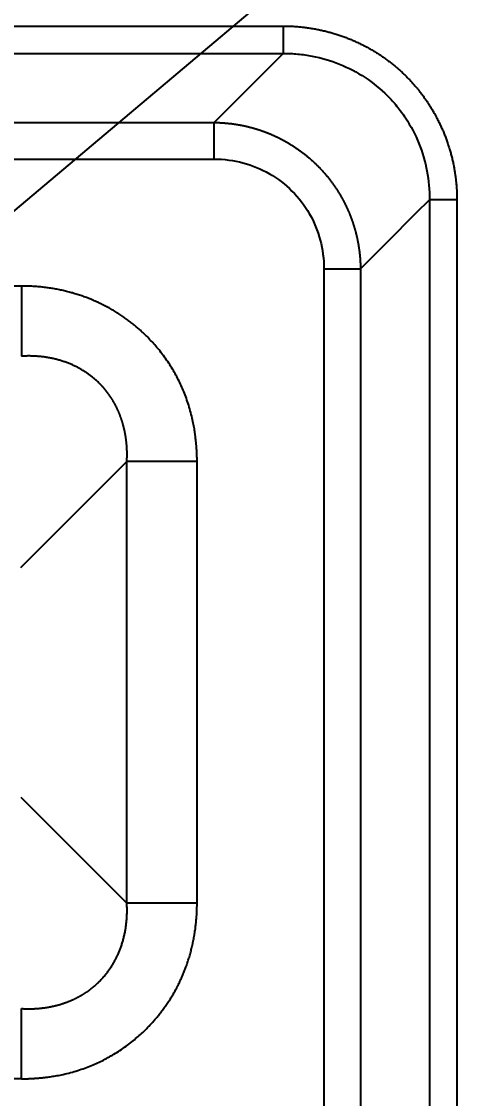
# Model space of a CAD drawing. Header units: millimetres. Extents: x -1286 to 291, y 5350 to 5880.
# Drawn here: x -1065.04 to -1053.13, y 5659.5 to 5688.66 of the extents above; entities that cross this region are included whole.
import ezdxf

# ---------------------------------------------------------------- set-up
doc = ezdxf.new("R2010")
doc.units = ezdxf.units.MM
doc.layers.add('dim', color=82, linetype='Continuous', lineweight=9)
doc.layers.add('粗实线层', color=7, linetype='Continuous', lineweight=35)
doc.dimstyles.new('ISO-25', dxfattribs={"dimscale": 1.5, "dimtxt": 2.5, "dimasz": 2.5, "dimexe": 1.25, "dimexo": 0.625, "dimtad": 1, "dimtxsty": 'Standard', "dimcen": 2.5, "dimadec": 0, "dimazin": 0, "dimtfac": 1, "dimtmove": 0, "dimatfit": 3, "dimfxl": 0, "dimarcsym": 0})

# ---------------------------------------------------------------- blocks, each defined once
blk = doc.blocks.new('*D39')
at = {"layer": 'Defpoints', "color": 0, "lineweight": 18, "transparency": 16777216}
for p in [(-981.514, 5754.075), (-1136.803, 5623.235)]:
    blk.add_point(p, dxfattribs=at)
at = {"layer": 'dim', "color": 0, "lineweight": -2, "transparency": 16777216}
for p, q in [((-931.597, 5796.133), (-979.219, 5756.008)), ((-1136.803, 5623.235), (-981.514, 5754.075)), ((-1139.097, 5621.302), (-1141.391, 5619.369))]:
    blk.add_line(p, q, dxfattribs=at)
at = {"layer": 'dim', "color": 0, "lineweight": 18, "transparency": 16777216}
for points in [[(-979.542, 5756.391), (-978.897, 5755.626), (-981.514, 5754.075)], [(-1139.419, 5621.684), (-1138.775, 5620.92), (-1136.803, 5623.235)]]:
    blk.add_solid(points, dxfattribs=at)
at = {"layer": 'dim', "color": 0, "lineweight": 18, "transparency": 16777216, "insert": (-942.427, 5790.849), "char_height": 3.75, "attachment_point": 5, "rotation": 40.1161}
blk.add_mtext('∅203,06', dxfattribs=at)

msp = doc.modelspace()

# ---------------------------------------------------------------- linework, layer by layer
at = {"layer": '粗实线层', "lineweight": 25}
for p, q in [((-1139.353, 5688.534), (-1057.951, 5688.534)), ((-1138.189, 5687.792), (-1057.951, 5687.792)), ((-1059.821, 5685.921), (-1057.951, 5687.792)), ((-1136.267, 5685.921), (-1059.821, 5685.921)), ((-1135.751, 5684.932), (-1059.821, 5684.932)), ((-1053.992, 5683.833), (-1053.992, 5603.594)), ((-1053.25, 5683.833), (-1053.25, 5602.431)), ((-1056.852, 5681.962), (-1056.852, 5606.033)), ((-1055.862, 5681.962), (-1055.862, 5605.517)), ((-1065.039, 5681.496), (-1076.996, 5681.496)), ((-1065.061, 5673.872), (-1062.188, 5676.745)), ((-1062.188, 5664.788), (-1062.188, 5676.745)), ((-1060.287, 5664.787), (-1060.287, 5676.745)), ((-1065.061, 5667.66), (-1062.188, 5664.788)), ((-1065.039, 5660.036), (-1076.996, 5660.036))]:
    msp.add_line(p, q, dxfattribs=at)
for radius in [87.342, 87.216, 86.564]:
    msp.add_circle((-1053.128, 5688.655), radius, dxfattribs=at)
for centre, radius, start, end in [((-1053.128, 5688.655), 86.224, 180.08059, 269.91941), ((-1053.128, 5688.655), 85.581, 180.90297, 269.09703), ((-1053.128, 5688.655), 83.696, 181.96796, 267.77604), ((-1053.128, 5688.655), 82.706, 182.5804, 267.41961), ((-1059.158, 5688.655), 102.032, 191.56871, 353.81047), ((-1059.158, 5688.655), 101.531, 191.59189, 353.81047), ((-1059.158, 5688.655), 100.442, 191.71935, 339.08959), ((-1059.158, 5688.655), 100.141, 191.71934, 339.08959), ((-1059.158, 5688.655), 100.022, 191.73334, 338.88345), ((-1059.158, 5688.655), 99.521, 191.82936, 338.86382), ((-1059.158, 5688.655), 102.401, 208.57791, 345.69153), ((-1059.158, 5688.655), 102.402, 208.57791, 345.69153)]:
    msp.add_arc(centre, radius, start, end, dxfattribs=at)
for points, degree, knots in [([(-1057.951, 5688.534), (-1057.48, 5688.534), (-1057.017, 5688.441), (-1056.562, 5688.35), (-1056.132, 5688.172), (-1055.706, 5687.996), (-1054.94, 5687.487), (-1054.295, 5686.843), (-1054.04, 5686.459), (-1053.787, 5686.078), (-1053.434, 5685.223), (-1053.342, 5684.767), (-1053.25, 5684.305), (-1053.25, 5683.833)], 2, [0, 0, 0, 0.125, 0.125, 0.25, 0.25, 0.375, 0.5, 0.625, 0.625, 0.75, 0.875, 0.875, 1, 1, 1]), ([(-1057.951, 5687.792), (-1057.82, 5687.792), (-1057.69, 5687.787), (-1057.43, 5687.763), (-1057.301, 5687.745), (-1056.918, 5687.672), (-1056.667, 5687.599), (-1056.185, 5687.404), (-1055.954, 5687.283), (-1055.521, 5686.997), (-1055.319, 5686.832), (-1055.043, 5686.556), (-1054.956, 5686.46), (-1054.792, 5686.259), (-1054.715, 5686.154), (-1054.5, 5685.829), (-1054.379, 5685.598), (-1054.184, 5685.116), (-1054.111, 5684.866), (-1054.014, 5684.354), (-1053.991, 5684.093), (-1053.992, 5683.833)], 3, [0, 0, 0, 0, 0.0625, 0.0625, 0.125, 0.125, 0.25, 0.25, 0.375, 0.375, 0.5, 0.5, 0.5625, 0.5625, 0.625, 0.625, 0.75, 0.75, 0.875, 0.875, 1, 1, 1, 1]), ([(-1059.821, 5685.921), (-1059.811, 5685.921), (-1059.79, 5685.921), (-1059.759, 5685.92), (-1059.727, 5685.92), (-1059.696, 5685.919), (-1059.665, 5685.917), (-1059.634, 5685.916), (-1059.603, 5685.914), (-1059.572, 5685.912), (-1059.541, 5685.91), (-1059.51, 5685.907), (-1059.479, 5685.904), (-1059.448, 5685.901), (-1059.417, 5685.898), (-1059.386, 5685.895), (-1059.355, 5685.891), (-1059.324, 5685.887), (-1059.293, 5685.883), (-1059.262, 5685.878), (-1059.232, 5685.874), (-1059.201, 5685.869), (-1059.17, 5685.863), (-1059.14, 5685.858), (-1059.109, 5685.852), (-1059.078, 5685.847), (-1059.048, 5685.84), (-1059.018, 5685.834), (-1058.987, 5685.828), (-1058.957, 5685.821), (-1058.927, 5685.814), (-1058.896, 5685.806), (-1058.866, 5685.799), (-1058.836, 5685.791), (-1058.806, 5685.783), (-1058.776, 5685.775), (-1058.746, 5685.767), (-1058.716, 5685.758), (-1058.687, 5685.749), (-1058.657, 5685.74), (-1058.627, 5685.73), (-1058.598, 5685.721), (-1058.568, 5685.711), (-1058.539, 5685.701), (-1058.51, 5685.691), (-1058.481, 5685.68), (-1058.451, 5685.669), (-1058.422, 5685.659), (-1058.394, 5685.647), (-1058.365, 5685.636), (-1058.336, 5685.624), (-1058.307, 5685.612), (-1058.279, 5685.6), (-1058.25, 5685.588), (-1058.222, 5685.576), (-1058.194, 5685.563), (-1058.165, 5685.55), (-1058.137, 5685.537), (-1058.109, 5685.523), (-1058.081, 5685.51), (-1058.054, 5685.496), (-1058.026, 5685.482), (-1057.999, 5685.468), (-1057.971, 5685.453), (-1057.944, 5685.438), (-1057.917, 5685.424), (-1057.89, 5685.408), (-1057.863, 5685.393), (-1057.836, 5685.378), (-1057.809, 5685.362), (-1057.783, 5685.346), (-1057.756, 5685.33), (-1057.73, 5685.314), (-1057.704, 5685.297), (-1057.678, 5685.28), (-1057.652, 5685.263), (-1057.626, 5685.246), (-1057.6, 5685.229), (-1057.575, 5685.211), (-1057.549, 5685.193), (-1057.524, 5685.176), (-1057.499, 5685.157), (-1057.474, 5685.139), (-1057.449, 5685.121), (-1057.424, 5685.102), (-1057.4, 5685.083), (-1057.375, 5685.064), (-1057.351, 5685.045), (-1057.327, 5685.025), (-1057.303, 5685.005), (-1057.279, 5684.986), (-1057.256, 5684.966), (-1057.232, 5684.945), (-1057.209, 5684.925), (-1057.186, 5684.904), (-1057.163, 5684.884), (-1057.14, 5684.863), (-1057.118, 5684.841), (-1057.095, 5684.82), (-1057.073, 5684.799), (-1057.051, 5684.777), (-1057.029, 5684.755), (-1057.007, 5684.733), (-1056.985, 5684.711), (-1056.964, 5684.689), (-1056.942, 5684.666), (-1056.921, 5684.644), (-1056.9, 5684.621), (-1056.88, 5684.598), (-1056.859, 5684.575), (-1056.839, 5684.551), (-1056.818, 5684.528), (-1056.798, 5684.504), (-1056.778, 5684.481), (-1056.759, 5684.457), (-1056.739, 5684.433), (-1056.72, 5684.408), (-1056.701, 5684.384), (-1056.682, 5684.36), (-1056.663, 5684.335), (-1056.645, 5684.31), (-1056.626, 5684.285), (-1056.608, 5684.26), (-1056.59, 5684.235), (-1056.573, 5684.209), (-1056.555, 5684.184), (-1056.538, 5684.158), (-1056.52, 5684.132), (-1056.504, 5684.106), (-1056.487, 5684.08), (-1056.47, 5684.054), (-1056.454, 5684.028), (-1056.438, 5684.001), (-1056.422, 5683.975), (-1056.406, 5683.948), (-1056.391, 5683.921), (-1056.375, 5683.894), (-1056.36, 5683.867), (-1056.345, 5683.84), (-1056.331, 5683.813), (-1056.316, 5683.785), (-1056.302, 5683.758), (-1056.288, 5683.73), (-1056.274, 5683.702), (-1056.26, 5683.675), (-1056.247, 5683.647), (-1056.234, 5683.618), (-1056.221, 5683.59), (-1056.208, 5683.562), (-1056.196, 5683.534), (-1056.183, 5683.505), (-1056.171, 5683.477), (-1056.159, 5683.448), (-1056.148, 5683.419), (-1056.136, 5683.39), (-1056.125, 5683.361), (-1056.114, 5683.332), (-1056.103, 5683.303), (-1056.093, 5683.274), (-1056.083, 5683.245), (-1056.073, 5683.215), (-1056.063, 5683.186), (-1056.053, 5683.156), (-1056.044, 5683.127), (-1056.035, 5683.097), (-1056.026, 5683.067), (-1056.017, 5683.038), (-1056.009, 5683.008), (-1056, 5682.978), (-1055.992, 5682.948), (-1055.985, 5682.918), (-1055.977, 5682.887), (-1055.97, 5682.857), (-1055.963, 5682.827), (-1055.956, 5682.797), (-1055.949, 5682.766), (-1055.943, 5682.736), (-1055.937, 5682.705), (-1055.931, 5682.675), (-1055.925, 5682.644), (-1055.92, 5682.613), (-1055.915, 5682.583), (-1055.91, 5682.552), (-1055.905, 5682.521), (-1055.901, 5682.49), (-1055.897, 5682.46), (-1055.893, 5682.429), (-1055.889, 5682.398), (-1055.885, 5682.367), (-1055.882, 5682.336), (-1055.879, 5682.305), (-1055.876, 5682.274), (-1055.874, 5682.243), (-1055.872, 5682.212), (-1055.87, 5682.181), (-1055.868, 5682.149), (-1055.866, 5682.118), (-1055.865, 5682.087), (-1055.864, 5682.056), (-1055.863, 5682.025), (-1055.862, 5681.994), (-1055.862, 5681.973), (-1055.862, 5681.962)], 3, [0, 0, 0, 0, 0.005027, 0.010053, 0.015078, 0.020102, 0.025126, 0.030148, 0.03517, 0.040192, 0.045212, 0.050232, 0.055251, 0.060269, 0.065286, 0.070303, 0.075319, 0.080334, 0.085349, 0.090363, 0.095376, 0.100389, 0.1054, 0.110412, 0.115422, 0.120432, 0.125442, 0.13045, 0.135458, 0.140466, 0.145473, 0.150479, 0.155485, 0.16049, 0.165494, 0.170498, 0.175502, 0.180505, 0.185507, 0.190509, 0.19551, 0.200511, 0.205512, 0.210512, 0.215511, 0.22051, 0.225508, 0.230506, 0.235504, 0.240501, 0.245498, 0.250494, 0.25549, 0.260485, 0.26548, 0.270475, 0.275469, 0.280463, 0.285457, 0.29045, 0.295443, 0.300435, 0.305427, 0.310419, 0.315411, 0.320402, 0.325393, 0.330384, 0.335374, 0.340364, 0.345354, 0.350344, 0.355333, 0.360322, 0.365311, 0.3703, 0.375288, 0.380276, 0.385264, 0.390252, 0.39524, 0.400228, 0.405215, 0.410202, 0.415189, 0.420176, 0.425163, 0.43015, 0.435136, 0.440123, 0.445109, 0.450095, 0.455082, 0.460068, 0.465054, 0.47004, 0.475026, 0.480012, 0.484998, 0.489984, 0.49497, 0.499956, 0.504942, 0.509928, 0.514914, 0.5199, 0.524886, 0.529872, 0.534858, 0.539844, 0.544831, 0.549817, 0.554803, 0.55979, 0.564777, 0.569764, 0.574751, 0.579738, 0.584725, 0.589712, 0.5947, 0.599687, 0.604675, 0.609663, 0.614652, 0.61964, 0.624629, 0.629618, 0.634607, 0.639596, 0.644586, 0.649576, 0.654566, 0.659556, 0.664547, 0.669538, 0.674529, 0.679521, 0.684513, 0.689505, 0.694498, 0.69949, 0.704484, 0.709477, 0.714471, 0.719466, 0.72446, 0.729455, 0.734451, 0.739447, 0.744443, 0.74944, 0.754437, 0.759434, 0.764433, 0.769431, 0.77443, 0.779429, 0.784429, 0.78943, 0.794431, 0.799432, 0.804434, 0.809436, 0.814439, 0.819443, 0.824447, 0.829452, 0.834457, 0.839463, 0.844469, 0.849476, 0.854483, 0.859492, 0.8645, 0.86951, 0.87452, 0.87953, 0.884542, 0.889554, 0.894566, 0.89958, 0.904594, 0.909608, 0.914624, 0.91964, 0.924657, 0.929674, 0.934692, 0.939711, 0.944731, 0.949752, 0.954773, 0.959795, 0.964818, 0.969841, 0.974866, 0.979891, 0.984917, 0.989944, 0.994971, 1, 1, 1, 1]), ([(-1059.821, 5684.932), (-1059.821, 5684.99), (-1059.821, 5685.049), (-1059.821, 5685.164), (-1059.821, 5685.22), (-1059.821, 5685.33), (-1059.821, 5685.384), (-1059.821, 5685.485), (-1059.821, 5685.533), (-1059.821, 5685.622), (-1059.821, 5685.664), (-1059.821, 5685.739), (-1059.821, 5685.773), (-1059.821, 5685.831), (-1059.821, 5685.856), (-1059.821, 5685.896), (-1059.821, 5685.911), (-1059.821, 5685.921)], 3, [0, 0, 0, 0, 0.125, 0.125, 0.25, 0.25, 0.375, 0.375, 0.5, 0.5, 0.625, 0.625, 0.75, 0.75, 0.875, 0.875, 1, 1, 1, 1]), ([(-1053.25, 5683.833), (-1053.293, 5683.833), (-1053.337, 5683.833), (-1053.424, 5683.833), (-1053.466, 5683.833), (-1053.549, 5683.833), (-1053.588, 5683.833), (-1053.664, 5683.833), (-1053.7, 5683.833), (-1053.768, 5683.833), (-1053.799, 5683.833), (-1053.855, 5683.833), (-1053.88, 5683.833), (-1053.924, 5683.833), (-1053.943, 5683.833), (-1053.973, 5683.833), (-1053.984, 5683.833), (-1053.992, 5683.833)], 3, [0, 0, 0, 0, 0.125, 0.125, 0.25, 0.25, 0.375, 0.375, 0.5, 0.5, 0.625, 0.625, 0.75, 0.75, 0.875, 0.875, 1, 1, 1, 1]), ([(-1060.287, 5676.745), (-1060.287, 5676.757), (-1060.287, 5676.782), (-1060.288, 5676.818), (-1060.288, 5676.853), (-1060.289, 5676.888), (-1060.29, 5676.922), (-1060.292, 5676.954), (-1060.293, 5676.986), (-1060.295, 5677.017), (-1060.296, 5677.047), (-1060.298, 5677.076), (-1060.3, 5677.104), (-1060.302, 5677.132), (-1060.304, 5677.158), (-1060.306, 5677.184), (-1060.308, 5677.208), (-1060.31, 5677.232), (-1060.312, 5677.255), (-1060.314, 5677.277), (-1060.317, 5677.298), (-1060.322, 5677.347), (-1060.331, 5677.432), (-1060.349, 5677.56), (-1060.373, 5677.71), (-1060.408, 5677.883), (-1060.454, 5678.071), (-1060.511, 5678.266), (-1060.575, 5678.456), (-1060.644, 5678.634), (-1060.717, 5678.803), (-1060.795, 5678.965), (-1060.881, 5679.127), (-1060.976, 5679.29), (-1061.082, 5679.453), (-1061.195, 5679.613), (-1061.313, 5679.764), (-1061.429, 5679.9), (-1061.54, 5680.022), (-1061.628, 5680.112), (-1061.692, 5680.176), (-1061.735, 5680.217), (-1061.778, 5680.257), (-1061.822, 5680.297), (-1061.866, 5680.337), (-1061.912, 5680.376), (-1061.958, 5680.415), (-1062.004, 5680.453), (-1062.052, 5680.491), (-1062.1, 5680.528), (-1062.148, 5680.565), (-1062.197, 5680.601), (-1062.247, 5680.637), (-1062.298, 5680.672), (-1062.349, 5680.707), (-1062.401, 5680.741), (-1062.453, 5680.774), (-1062.507, 5680.807), (-1062.56, 5680.839), (-1062.615, 5680.871), (-1062.67, 5680.901), (-1062.725, 5680.932), (-1062.781, 5680.961), (-1062.838, 5680.99), (-1062.895, 5681.018), (-1062.953, 5681.046), (-1063.012, 5681.072), (-1063.071, 5681.098), (-1063.13, 5681.124), (-1063.19, 5681.148), (-1063.251, 5681.172), (-1063.312, 5681.195), (-1063.373, 5681.217), (-1063.435, 5681.238), (-1063.497, 5681.259), (-1063.56, 5681.279), (-1063.624, 5681.298), (-1063.688, 5681.316), (-1063.752, 5681.333), (-1063.817, 5681.35), (-1063.882, 5681.365), (-1063.947, 5681.38), (-1064.013, 5681.394), (-1064.079, 5681.407), (-1064.146, 5681.419), (-1064.213, 5681.431), (-1064.28, 5681.441), (-1064.348, 5681.451), (-1064.416, 5681.459), (-1064.484, 5681.467), (-1064.552, 5681.474), (-1064.621, 5681.48), (-1064.69, 5681.485), (-1064.759, 5681.489), (-1064.829, 5681.492), (-1064.899, 5681.494), (-1064.968, 5681.496), (-1065.015, 5681.496), (-1065.039, 5681.496)], 3, [0, 0, 0, 0, 0.004956, 0.009794, 0.014513, 0.019115, 0.023598, 0.027963, 0.032209, 0.036337, 0.040347, 0.044238, 0.04801, 0.051664, 0.055199, 0.058615, 0.061912, 0.06509, 0.06815, 0.071091, 0.073913, 0.076616, 0.090894, 0.108111, 0.128274, 0.151386, 0.178814, 0.205869, 0.232556, 0.258875, 0.282249, 0.306185, 0.330682, 0.35574, 0.381361, 0.408568, 0.434066, 0.45785, 0.47992, 0.500277, 0.508121, 0.515994, 0.523895, 0.531825, 0.539783, 0.54777, 0.555785, 0.563828, 0.5719, 0.579999, 0.588127, 0.596282, 0.604464, 0.612674, 0.620911, 0.629175, 0.637466, 0.645785, 0.65413, 0.662503, 0.670903, 0.67933, 0.687785, 0.696266, 0.704775, 0.71331, 0.721872, 0.730461, 0.739075, 0.747715, 0.756381, 0.765071, 0.773787, 0.782528, 0.791294, 0.800087, 0.808905, 0.81775, 0.82662, 0.835517, 0.844441, 0.85339, 0.862365, 0.871366, 0.880393, 0.889445, 0.898522, 0.907623, 0.916749, 0.9259, 0.935076, 0.944277, 0.953502, 0.962753, 0.972028, 0.981328, 0.990652, 1, 1, 1, 1]), ([(-1062.188, 5676.745), (-1062.187, 5676.754), (-1062.186, 5676.772), (-1062.185, 5676.799), (-1062.184, 5676.826), (-1062.183, 5676.853), (-1062.182, 5676.879), (-1062.182, 5676.906), (-1062.182, 5676.933), (-1062.182, 5676.959), (-1062.182, 5676.986), (-1062.183, 5677.012), (-1062.183, 5677.038), (-1062.184, 5677.065), (-1062.185, 5677.091), (-1062.187, 5677.117), (-1062.188, 5677.143), (-1062.19, 5677.169), (-1062.192, 5677.194), (-1062.194, 5677.22), (-1062.196, 5677.246), (-1062.199, 5677.271), (-1062.202, 5677.297), (-1062.205, 5677.322), (-1062.208, 5677.347), (-1062.211, 5677.372), (-1062.215, 5677.397), (-1062.219, 5677.422), (-1062.223, 5677.447), (-1062.227, 5677.472), (-1062.231, 5677.497), (-1062.236, 5677.521), (-1062.241, 5677.545), (-1062.246, 5677.57), (-1062.251, 5677.594), (-1062.256, 5677.618), (-1062.262, 5677.642), (-1062.268, 5677.666), (-1062.274, 5677.69), (-1062.28, 5677.713), (-1062.286, 5677.737), (-1062.293, 5677.76), (-1062.299, 5677.784), (-1062.306, 5677.807), (-1062.313, 5677.83), (-1062.321, 5677.853), (-1062.328, 5677.875), (-1062.336, 5677.898), (-1062.344, 5677.921), (-1062.352, 5677.943), (-1062.36, 5677.966), (-1062.368, 5677.988), (-1062.377, 5678.01), (-1062.386, 5678.032), (-1062.394, 5678.053), (-1062.404, 5678.075), (-1062.413, 5678.097), (-1062.422, 5678.118), (-1062.432, 5678.139), (-1062.442, 5678.161), (-1062.451, 5678.182), (-1062.462, 5678.202), (-1062.472, 5678.223), (-1062.482, 5678.244), (-1062.493, 5678.264), (-1062.504, 5678.285), (-1062.514, 5678.305), (-1062.526, 5678.325), (-1062.537, 5678.345), (-1062.548, 5678.364), (-1062.56, 5678.384), (-1062.571, 5678.403), (-1062.583, 5678.423), (-1062.595, 5678.442), (-1062.607, 5678.461), (-1062.62, 5678.48), (-1062.632, 5678.499), (-1062.645, 5678.517), (-1062.658, 5678.536), (-1062.67, 5678.554), (-1062.684, 5678.572), (-1062.697, 5678.59), (-1062.71, 5678.608), (-1062.724, 5678.626), (-1062.737, 5678.643), (-1062.751, 5678.661), (-1062.765, 5678.678), (-1062.779, 5678.695), (-1062.793, 5678.712), (-1062.807, 5678.728), (-1062.822, 5678.745), (-1062.836, 5678.762), (-1062.851, 5678.778), (-1062.866, 5678.794), (-1062.881, 5678.81), (-1062.896, 5678.826), (-1062.911, 5678.841), (-1062.932, 5678.863), (-1062.959, 5678.889), (-1062.992, 5678.92), (-1063.026, 5678.951), (-1063.061, 5678.981), (-1063.096, 5679.011), (-1063.132, 5679.04), (-1063.169, 5679.068), (-1063.206, 5679.096), (-1063.244, 5679.123), (-1063.282, 5679.15), (-1063.322, 5679.176), (-1063.361, 5679.201), (-1063.402, 5679.225), (-1063.443, 5679.249), (-1063.485, 5679.272), (-1063.527, 5679.295), (-1063.57, 5679.317), (-1063.614, 5679.338), (-1063.658, 5679.358), (-1063.703, 5679.378), (-1063.748, 5679.396), (-1063.794, 5679.415), (-1063.84, 5679.432), (-1063.887, 5679.448), (-1063.935, 5679.464), (-1063.983, 5679.479), (-1064.031, 5679.493), (-1064.08, 5679.506), (-1064.13, 5679.519), (-1064.18, 5679.531), (-1064.231, 5679.541), (-1064.282, 5679.551), (-1064.333, 5679.56), (-1064.385, 5679.569), (-1064.437, 5679.576), (-1064.49, 5679.582), (-1064.543, 5679.588), (-1064.597, 5679.592), (-1064.651, 5679.596), (-1064.705, 5679.599), (-1064.76, 5679.601), (-1064.815, 5679.602), (-1064.871, 5679.602), (-1064.926, 5679.601), (-1064.982, 5679.599), (-1065.02, 5679.597), (-1065.039, 5679.596)], 3, [0, 0, 0, 0, 0.005924, 0.011829, 0.017716, 0.023584, 0.029433, 0.035265, 0.041078, 0.046873, 0.05265, 0.058409, 0.06415, 0.069873, 0.075579, 0.081267, 0.086938, 0.092592, 0.098228, 0.103848, 0.10945, 0.115035, 0.120604, 0.126156, 0.131691, 0.13721, 0.142713, 0.1482, 0.15367, 0.159124, 0.164563, 0.169986, 0.175393, 0.180785, 0.186161, 0.191522, 0.196869, 0.2022, 0.207516, 0.212817, 0.218104, 0.223376, 0.228634, 0.233878, 0.239108, 0.244323, 0.249525, 0.254714, 0.259888, 0.26505, 0.270198, 0.275333, 0.280454, 0.285564, 0.29066, 0.295744, 0.300815, 0.305874, 0.310921, 0.315957, 0.32098, 0.325992, 0.330992, 0.33598, 0.340958, 0.345925, 0.35088, 0.355825, 0.36076, 0.365684, 0.370597, 0.375501, 0.380395, 0.385279, 0.390153, 0.395018, 0.399873, 0.40472, 0.409558, 0.414387, 0.419207, 0.424019, 0.428822, 0.433618, 0.438406, 0.443186, 0.447958, 0.452723, 0.457481, 0.462232, 0.466976, 0.471713, 0.476444, 0.481169, 0.485887, 0.4906, 0.495306, 0.500008, 0.509822, 0.519661, 0.529527, 0.539421, 0.549346, 0.559303, 0.569293, 0.579318, 0.589379, 0.599479, 0.609618, 0.619799, 0.630022, 0.64029, 0.650603, 0.660963, 0.671371, 0.68183, 0.69234, 0.702902, 0.713519, 0.724191, 0.734919, 0.745705, 0.756551, 0.767457, 0.778425, 0.789455, 0.80055, 0.811709, 0.822935, 0.834229, 0.845591, 0.857022, 0.868525, 0.880099, 0.891746, 0.903466, 0.915261, 0.927132, 0.93908, 0.951105, 0.963209, 0.975392, 0.987656, 1, 1, 1, 1]), ([(-1060.287, 5676.745), (-1060.391, 5676.745), (-1060.495, 5676.745), (-1060.7, 5676.745), (-1060.801, 5676.745), (-1060.999, 5676.745), (-1061.095, 5676.745), (-1061.281, 5676.745), (-1061.37, 5676.745), (-1061.539, 5676.745), (-1061.619, 5676.745), (-1061.767, 5676.745), (-1061.836, 5676.745), (-1061.96, 5676.745), (-1062.016, 5676.745), (-1062.113, 5676.745), (-1062.154, 5676.745), (-1062.188, 5676.745)], 3, [0, 0, 0, 0, 0.125, 0.125, 0.25, 0.25, 0.375, 0.375, 0.5, 0.5, 0.625, 0.625, 0.75, 0.75, 0.875, 0.875, 1, 1, 1, 1]), ([(-1065.039, 5661.937), (-1065.03, 5661.936), (-1065.012, 5661.935), (-1064.985, 5661.934), (-1064.958, 5661.933), (-1064.931, 5661.932), (-1064.904, 5661.931), (-1064.877, 5661.931), (-1064.851, 5661.931), (-1064.824, 5661.931), (-1064.798, 5661.931), (-1064.771, 5661.931), (-1064.745, 5661.932), (-1064.719, 5661.933), (-1064.693, 5661.934), (-1064.667, 5661.935), (-1064.641, 5661.937), (-1064.615, 5661.939), (-1064.589, 5661.941), (-1064.563, 5661.943), (-1064.538, 5661.945), (-1064.512, 5661.948), (-1064.487, 5661.951), (-1064.461, 5661.954), (-1064.436, 5661.957), (-1064.411, 5661.96), (-1064.386, 5661.964), (-1064.361, 5661.968), (-1064.336, 5661.972), (-1064.312, 5661.976), (-1064.287, 5661.98), (-1064.262, 5661.985), (-1064.238, 5661.99), (-1064.214, 5661.995), (-1064.19, 5662), (-1064.165, 5662.005), (-1064.141, 5662.011), (-1064.118, 5662.017), (-1064.094, 5662.023), (-1064.07, 5662.029), (-1064.047, 5662.035), (-1064.023, 5662.042), (-1064, 5662.048), (-1063.977, 5662.055), (-1063.954, 5662.062), (-1063.931, 5662.07), (-1063.908, 5662.077), (-1063.885, 5662.085), (-1063.863, 5662.093), (-1063.84, 5662.101), (-1063.818, 5662.109), (-1063.796, 5662.117), (-1063.774, 5662.126), (-1063.752, 5662.134), (-1063.73, 5662.143), (-1063.708, 5662.152), (-1063.687, 5662.162), (-1063.665, 5662.171), (-1063.644, 5662.181), (-1063.623, 5662.19), (-1063.602, 5662.2), (-1063.581, 5662.21), (-1063.56, 5662.221), (-1063.54, 5662.231), (-1063.519, 5662.242), (-1063.499, 5662.252), (-1063.479, 5662.263), (-1063.459, 5662.274), (-1063.439, 5662.286), (-1063.419, 5662.297), (-1063.399, 5662.309), (-1063.38, 5662.32), (-1063.361, 5662.332), (-1063.342, 5662.344), (-1063.322, 5662.356), (-1063.304, 5662.369), (-1063.285, 5662.381), (-1063.266, 5662.394), (-1063.248, 5662.406), (-1063.23, 5662.419), (-1063.211, 5662.432), (-1063.193, 5662.446), (-1063.176, 5662.459), (-1063.158, 5662.472), (-1063.14, 5662.486), (-1063.123, 5662.5), (-1063.106, 5662.514), (-1063.089, 5662.528), (-1063.072, 5662.542), (-1063.055, 5662.556), (-1063.038, 5662.571), (-1063.022, 5662.585), (-1063.006, 5662.6), (-1062.99, 5662.615), (-1062.974, 5662.63), (-1062.958, 5662.645), (-1062.942, 5662.66), (-1062.921, 5662.681), (-1062.895, 5662.708), (-1062.863, 5662.741), (-1062.832, 5662.775), (-1062.802, 5662.81), (-1062.773, 5662.845), (-1062.744, 5662.881), (-1062.715, 5662.917), (-1062.687, 5662.955), (-1062.66, 5662.993), (-1062.634, 5663.031), (-1062.608, 5663.071), (-1062.583, 5663.11), (-1062.558, 5663.151), (-1062.534, 5663.192), (-1062.511, 5663.234), (-1062.489, 5663.276), (-1062.467, 5663.319), (-1062.446, 5663.363), (-1062.425, 5663.407), (-1062.406, 5663.452), (-1062.387, 5663.497), (-1062.369, 5663.543), (-1062.352, 5663.589), (-1062.335, 5663.636), (-1062.319, 5663.684), (-1062.304, 5663.732), (-1062.29, 5663.78), (-1062.277, 5663.829), (-1062.265, 5663.879), (-1062.253, 5663.929), (-1062.242, 5663.979), (-1062.232, 5664.031), (-1062.223, 5664.082), (-1062.215, 5664.134), (-1062.208, 5664.186), (-1062.201, 5664.239), (-1062.196, 5664.292), (-1062.191, 5664.346), (-1062.187, 5664.4), (-1062.185, 5664.454), (-1062.183, 5664.509), (-1062.182, 5664.564), (-1062.182, 5664.619), (-1062.183, 5664.675), (-1062.185, 5664.731), (-1062.187, 5664.769), (-1062.188, 5664.788)], 3, [0, 0, 0, 0, 0.005924, 0.011829, 0.017716, 0.023584, 0.029433, 0.035265, 0.041078, 0.046873, 0.05265, 0.058409, 0.06415, 0.069873, 0.075579, 0.081267, 0.086938, 0.092592, 0.098228, 0.103848, 0.10945, 0.115035, 0.120604, 0.126156, 0.131691, 0.13721, 0.142713, 0.1482, 0.15367, 0.159124, 0.164563, 0.169986, 0.175393, 0.180785, 0.186161, 0.191522, 0.196869, 0.2022, 0.207516, 0.212817, 0.218104, 0.223376, 0.228634, 0.233878, 0.239108, 0.244323, 0.249525, 0.254714, 0.259888, 0.26505, 0.270198, 0.275333, 0.280454, 0.285564, 0.29066, 0.295744, 0.300815, 0.305874, 0.310921, 0.315957, 0.32098, 0.325992, 0.330992, 0.33598, 0.340958, 0.345925, 0.35088, 0.355825, 0.36076, 0.365684, 0.370597, 0.375501, 0.380395, 0.385279, 0.390153, 0.395018, 0.399873, 0.40472, 0.409558, 0.414387, 0.419207, 0.424019, 0.428822, 0.433618, 0.438406, 0.443186, 0.447958, 0.452723, 0.457481, 0.462232, 0.466976, 0.471713, 0.476444, 0.481169, 0.485887, 0.4906, 0.495306, 0.500008, 0.509822, 0.519661, 0.529527, 0.539421, 0.549346, 0.559303, 0.569293, 0.579318, 0.589379, 0.599479, 0.609618, 0.619799, 0.630022, 0.64029, 0.650603, 0.660963, 0.671371, 0.68183, 0.69234, 0.702902, 0.713519, 0.724191, 0.734919, 0.745705, 0.756551, 0.767457, 0.778425, 0.789455, 0.80055, 0.811709, 0.822935, 0.834229, 0.845591, 0.857022, 0.868525, 0.880099, 0.891746, 0.903466, 0.915261, 0.927132, 0.93908, 0.951105, 0.963209, 0.975392, 0.987656, 1, 1, 1, 1]), ([(-1065.039, 5660.036), (-1065.026, 5660.036), (-1065.002, 5660.036), (-1064.965, 5660.037), (-1064.93, 5660.037), (-1064.895, 5660.038), (-1064.862, 5660.039), (-1064.829, 5660.04), (-1064.797, 5660.042), (-1064.766, 5660.043), (-1064.736, 5660.045), (-1064.707, 5660.047), (-1064.679, 5660.049), (-1064.652, 5660.051), (-1064.625, 5660.053), (-1064.6, 5660.055), (-1064.575, 5660.057), (-1064.551, 5660.059), (-1064.528, 5660.061), (-1064.506, 5660.063), (-1064.485, 5660.065), (-1064.436, 5660.071), (-1064.351, 5660.08), (-1064.223, 5660.098), (-1064.074, 5660.122), (-1063.901, 5660.157), (-1063.712, 5660.203), (-1063.517, 5660.26), (-1063.327, 5660.324), (-1063.149, 5660.393), (-1062.98, 5660.466), (-1062.818, 5660.544), (-1062.656, 5660.63), (-1062.494, 5660.725), (-1062.33, 5660.831), (-1062.17, 5660.944), (-1062.02, 5661.062), (-1061.884, 5661.178), (-1061.761, 5661.289), (-1061.671, 5661.377), (-1061.608, 5661.441), (-1061.567, 5661.484), (-1061.526, 5661.527), (-1061.486, 5661.571), (-1061.447, 5661.615), (-1061.407, 5661.661), (-1061.369, 5661.707), (-1061.33, 5661.753), (-1061.292, 5661.801), (-1061.255, 5661.848), (-1061.218, 5661.897), (-1061.182, 5661.946), (-1061.146, 5661.996), (-1061.111, 5662.047), (-1061.077, 5662.098), (-1061.043, 5662.15), (-1061.009, 5662.202), (-1060.976, 5662.256), (-1060.944, 5662.309), (-1060.913, 5662.364), (-1060.882, 5662.419), (-1060.852, 5662.474), (-1060.822, 5662.53), (-1060.793, 5662.587), (-1060.765, 5662.644), (-1060.738, 5662.702), (-1060.711, 5662.76), (-1060.685, 5662.819), (-1060.66, 5662.879), (-1060.635, 5662.939), (-1060.612, 5662.999), (-1060.589, 5663.06), (-1060.567, 5663.122), (-1060.545, 5663.184), (-1060.525, 5663.246), (-1060.505, 5663.309), (-1060.486, 5663.373), (-1060.468, 5663.437), (-1060.45, 5663.501), (-1060.434, 5663.565), (-1060.418, 5663.631), (-1060.403, 5663.696), (-1060.39, 5663.762), (-1060.376, 5663.828), (-1060.364, 5663.895), (-1060.353, 5663.962), (-1060.342, 5664.029), (-1060.333, 5664.097), (-1060.324, 5664.164), (-1060.317, 5664.233), (-1060.31, 5664.301), (-1060.304, 5664.37), (-1060.299, 5664.439), (-1060.295, 5664.508), (-1060.291, 5664.578), (-1060.289, 5664.647), (-1060.288, 5664.717), (-1060.287, 5664.764), (-1060.287, 5664.787)], 3, [0, 0, 0, 0, 0.004956, 0.009794, 0.014513, 0.019115, 0.023598, 0.027963, 0.032209, 0.036337, 0.040347, 0.044238, 0.04801, 0.051664, 0.055199, 0.058615, 0.061912, 0.06509, 0.06815, 0.071091, 0.073913, 0.076616, 0.090894, 0.108111, 0.128274, 0.151386, 0.178814, 0.205869, 0.232556, 0.258875, 0.282249, 0.306185, 0.330682, 0.35574, 0.381361, 0.408568, 0.434066, 0.45785, 0.47992, 0.500277, 0.508121, 0.515994, 0.523895, 0.531825, 0.539783, 0.54777, 0.555785, 0.563828, 0.5719, 0.579999, 0.588127, 0.596282, 0.604464, 0.612674, 0.620911, 0.629175, 0.637466, 0.645785, 0.65413, 0.662503, 0.670903, 0.67933, 0.687785, 0.696266, 0.704775, 0.71331, 0.721872, 0.730461, 0.739075, 0.747715, 0.756381, 0.765071, 0.773787, 0.782528, 0.791294, 0.800087, 0.808905, 0.81775, 0.82662, 0.835517, 0.844441, 0.85339, 0.862365, 0.871366, 0.880393, 0.889445, 0.898522, 0.907623, 0.916749, 0.9259, 0.935076, 0.944277, 0.953502, 0.962753, 0.972028, 0.981328, 0.990652, 1, 1, 1, 1]), ([(-1065.039, 5660.036), (-1065.039, 5660.14), (-1065.039, 5660.244), (-1065.039, 5660.449), (-1065.039, 5660.55), (-1065.039, 5660.748), (-1065.039, 5660.844), (-1065.039, 5661.03), (-1065.039, 5661.119), (-1065.039, 5661.288), (-1065.039, 5661.368), (-1065.039, 5661.516), (-1065.039, 5661.585), (-1065.039, 5661.709), (-1065.039, 5661.764), (-1065.039, 5661.862), (-1065.039, 5661.903), (-1065.039, 5661.937)], 3, [0, 0, 0, 0, 0.125, 0.125, 0.25, 0.25, 0.375, 0.375, 0.5, 0.5, 0.625, 0.625, 0.75, 0.75, 0.875, 0.875, 1, 1, 1, 1])]:
    msp.add_open_spline(points, degree=degree, knots=knots, dxfattribs=at)
for points, weights in [([(-1057.951, 5688.534), (-1057.951, 5688.151), (-1057.951, 5687.858), (-1057.951, 5687.792)], [1.13250727364, 0.955834349896, 0.955830908853, 1.13249695051]), ([(-1056.852, 5681.962), (-1056.342, 5681.962), (-1055.951, 5681.962), (-1055.862, 5681.962)], [1.13242273134, 0.955839184066, 0.955859091798, 1.13248245454]), ([(-1065.039, 5681.496), (-1065.039, 5680.608), (-1065.039, 5679.885), (-1065.039, 5679.596)], [1.10247137787, 0.965844680293, 0.965842874066, 1.10246595919]), ([(-1060.287, 5664.787), (-1061.176, 5664.787), (-1061.899, 5664.787), (-1062.188, 5664.787)], [1.10247137787, 0.965844680293, 0.965842874066, 1.10246595919])]:
    msp.add_rational_spline(points, weights, degree=3, dxfattribs=at)
for points in [[(-1059.821, 5684.932), (-1059.552, 5684.932), (-1059.037, 5684.863), (-1058.31, 5684.565), (-1057.693, 5684.092), (-1057.218, 5683.473), (-1056.92, 5682.745), (-1056.852, 5682.23), (-1056.852, 5681.962)], [(-1055.862, 5681.962), (-1055.239, 5682.586), (-1054.615, 5683.209), (-1053.992, 5683.833)]]:
    msp.add_open_spline(points, degree=3, dxfattribs=at)

# ---------------------------------------------------------------- dimensions: what is measured, and where the dimension line sits
at = {"layer": 'dim', "lineweight": 18}
dim = msp.add_diameter_dim_2p(p1=(-1136.803, 5623.235), p2=(-981.514, 5754.075), dimstyle='ISO-25', override={"dimasz": 2, "dimexe": 0.49975, "dimexo": 0.49975, "dimgap": 0.49975}, dxfattribs=at)
dim.commit()
dim.dimension.update_dxf_attribs({"geometry": '*D39', "text_midpoint": (-940.534, 5788.603), "dimtype": 163})

doc.saveas('drawing.dxf')
